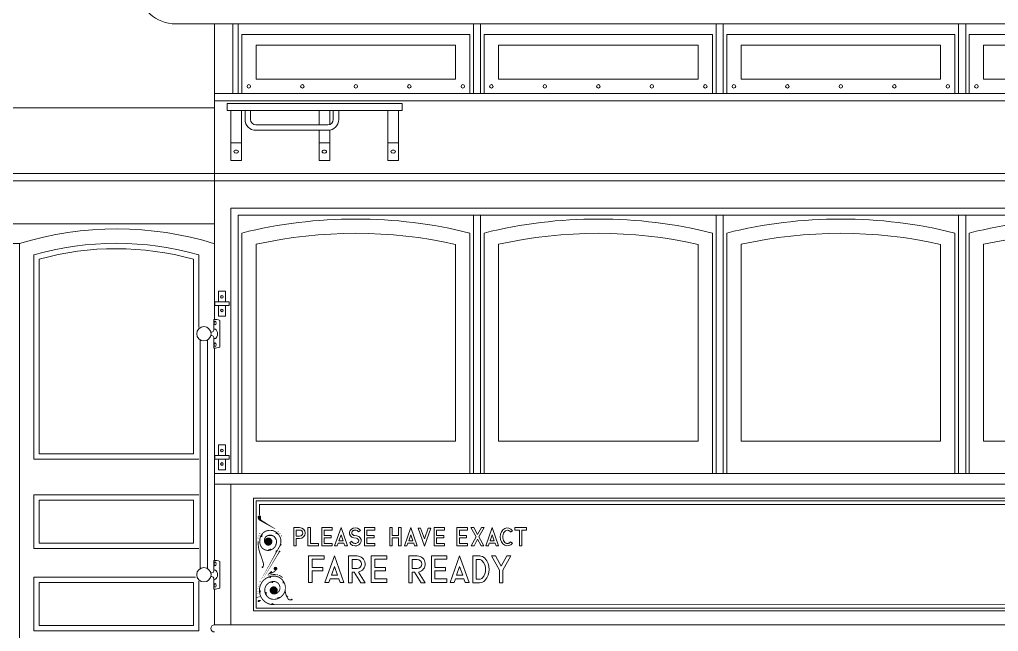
# Model space of a CAD drawing. Header units: inches. Extents: x 0 to 22, y 0 to 17.
# Drawn here: x 6.852 to 9.696, y 5.202 to 6.979 of the extents above; entities that cross this region are included whole.
import ezdxf

# ---------------------------------------------------------------- set-up
doc = ezdxf.new("R2010")
doc.units = ezdxf.units.IN
doc.header["$LTSCALE"] = 100
doc.header["$MEASUREMENT"] = 0
for name, color, linetype, lineweight in [('CARSIDE', 7, 'Continuous', 0), ('CLERESTORY', 7, 'Continuous', 0), ('HANDRAIL', 7, 'Continuous', 0), ('LETTERING', 7, 'Continuous', 0), ('MAINROOF', 7, 'Continuous', 0), ('REARDOOR', 7, 'Continuous', 0), ('ROOFSTEP', 7, 'Continuous', 0), ('SCROLL', 7, 'Continuous', 0), ('STEPBRACKET', 7, 'Continuous', 0), ('STRIPING', 7, 'Continuous', 0), ('VESTIBULEFACIA', 7, 'Continuous', 0), ('VESTIBULEROOF', 7, 'Continuous', 0)]:
    doc.layers.add(name, color=color, linetype=linetype, lineweight=lineweight)

msp = doc.modelspace()

# ---------------------------------------------------------------- linework, layer by layer
at = {"layer": 'CARSIDE'}
for p, q in [((7.4191, 6.5111), (14.5809, 6.5111)), ((7.4191, 6.5111), (14.5809, 6.5111)), ((7.4666, 6.43155), (14.5334, 6.43155)), ((7.4874, 6.41075), (14.5126, 6.41075)), ((8.1191, 5.75435), (7.5395, 5.75435)), ((8.8237, 5.75435), (8.2441, 5.75435)), ((9.5283, 5.75435), (8.9487, 5.75435)), ((10.2329, 5.75435), (9.6533, 5.75435)), ((7.4191, 5.66075), (14.5814, 5.66075)), ((7.4191, 5.62955), (14.5814, 5.62955)), ((7.4186, 5.22065), (14.5913, 5.22065))]:
    msp.add_line(p, q, dxfattribs=at)
at = {"layer": 'CARSIDE', "color": 7, "linetype": 'Continuous'}
for p, q in [((7.4191, 6.10791), (7.4191, 6.5111)), ((7.4666, 5.66075), (7.4666, 6.43155)), ((7.4874, 5.66075), (7.4874, 6.41075)), ((8.1712, 5.66075), (8.1712, 6.41075)), ((8.192, 5.66075), (8.192, 6.41075)), ((8.8758, 5.66075), (8.8758, 6.41075)), ((8.8966, 5.66075), (8.8966, 6.41075)), ((9.5804, 5.66075), (9.5804, 6.41075)), ((9.6012, 5.66075), (9.6012, 6.41075)), ((7.4978, 5.66075), (7.4978, 6.35915)), ((7.4978, 5.66075), (7.4978, 6.35915)), ((8.1608, 5.66075), (8.1608, 6.35896)), ((8.2024, 5.66075), (8.2024, 6.35915)), ((8.8654, 5.66075), (8.8654, 6.35896)), ((8.907, 5.66075), (8.907, 6.35915)), ((9.57, 5.66075), (9.57, 6.35896)), ((9.6116, 5.66075), (9.6116, 6.35915)), ((7.5395, 5.75435), (7.5395, 6.32627)), ((8.1191, 5.75435), (8.1191, 6.3261)), ((8.2441, 5.75435), (8.2441, 6.32627)), ((8.8237, 5.75435), (8.8237, 6.3261)), ((8.9487, 5.75435), (8.9487, 6.32627)), ((9.5283, 5.75435), (9.5283, 6.3261)), ((9.6533, 5.75435), (9.6533, 6.32627)), ((7.4191, 5.40786), (7.4191, 6.02454)), ((7.4666, 5.22065), (7.4666, 5.62955)), ((7.4191, 5.22065), (7.4191, 5.32449))]:
    msp.add_line(p, q, dxfattribs=at)
at = {"layer": 'CARSIDE', "linetype": 'Continuous'}
for centre, radius, start, end in [((7.82893, 5.03167), 1.36815, 75.9617, 104.00609), ((8.53353, 5.03167), 1.36815, 75.9617, 104.00609), ((9.23813, 5.03167), 1.36815, 75.9617, 104.00609), ((9.94273, 5.03167), 1.36815, 75.9617, 104.00609), ((7.82893, 5.03167), 1.32655, 77.36481, 102.60215), ((8.53353, 5.03167), 1.32655, 77.36481, 102.60215), ((9.23813, 5.03167), 1.32655, 77.36481, 102.60215), ((9.94273, 5.03167), 1.32655, 77.36481, 102.60215)]:
    msp.add_arc(centre, radius, start, end, dxfattribs=at)
at = {"layer": 'CARSIDE'}
msp.add_arc((7.4186, 5.21025), 0.0104, 90, 270, dxfattribs=at)
at = {"layer": 'CLERESTORY'}
for p, q in [((7.31741, 6.9673), (14.70425, 6.9673)), ((7.4978, 6.9361), (8.1608, 6.9361)), ((8.2024, 6.9361), (8.8654, 6.9361)), ((8.907, 6.9361), (9.57, 6.9361)), ((9.6116, 6.9361), (10.2746, 6.9361)), ((7.5395, 6.9049), (8.1191, 6.9049)), ((8.2441, 6.9049), (8.8237, 6.9049)), ((8.9487, 6.9049), (9.5283, 6.9049)), ((9.6533, 6.9049), (10.2329, 6.9049)), ((7.5395, 6.806), (8.1191, 6.806)), ((8.2441, 6.806), (8.8237, 6.806)), ((8.9487, 6.806), (9.5283, 6.806)), ((9.6533, 6.806), (10.2329, 6.806)), ((7.4191, 6.7644), (10.3579, 6.7644)), ((7.4191, 6.7436), (10.34778, 6.7436))]:
    msp.add_line(p, q, dxfattribs=at)
at = {"layer": 'CLERESTORY', "color": 7, "linetype": 'Continuous'}
for p, q in [((7.4191, 6.7436), (7.4191, 6.9673)), ((7.4717, 6.7644), (7.4717, 6.9673)), ((7.4874, 6.7644), (7.4874, 6.9673)), ((8.1712, 6.7644), (8.1712, 6.9673)), ((8.192, 6.7644), (8.192, 6.9673)), ((8.8758, 6.7644), (8.8758, 6.9673)), ((8.8966, 6.7644), (8.8966, 6.9673)), ((9.5804, 6.7644), (9.5804, 6.9673)), ((9.6012, 6.7644), (9.6012, 6.9673)), ((7.4978, 6.7644), (7.4978, 6.9361)), ((8.1608, 6.7644), (8.1608, 6.9361)), ((8.2024, 6.7644), (8.2024, 6.9361)), ((8.8654, 6.7644), (8.8654, 6.9361)), ((8.907, 6.7644), (8.907, 6.9361)), ((9.57, 6.7644), (9.57, 6.9361)), ((9.6116, 6.7644), (9.6116, 6.9361)), ((7.5395, 6.806), (7.5395, 6.9049)), ((8.1191, 6.806), (8.1191, 6.9049)), ((8.2441, 6.806), (8.2441, 6.9049)), ((8.8237, 6.806), (8.8237, 6.9049)), ((8.9487, 6.806), (8.9487, 6.9049)), ((9.5283, 6.806), (9.5283, 6.9049)), ((9.6533, 6.806), (9.6533, 6.9049))]:
    msp.add_line(p, q, dxfattribs=at)
at = {"layer": 'CLERESTORY', "linetype": 'Continuous'}
for centre in [(7.51853, 6.78515), (7.67393, 6.78515), (7.82933, 6.78515), (7.98473, 6.78515), (8.14013, 6.78515), (8.22313, 6.78515), (8.37853, 6.78515), (8.53393, 6.78515), (8.68933, 6.78515), (8.84473, 6.78515), (8.92773, 6.78515), (9.08313, 6.78515), (9.23853, 6.78515), (9.39393, 6.78515), (9.54933, 6.78515), (9.63233, 6.78515)]:
    msp.add_circle(centre, 0.0052, dxfattribs=at)
msp.add_arc((7.30658, 7.07859), 0.11182, -170.16843, -84.4409, dxfattribs=at)
at = {"layer": 'HANDRAIL', "color": 7, "linetype": 'Continuous'}
for p, q in [((7.4165, 6.07662), (7.4165, 6.10782)), ((7.43464, 6.02754), (7.43464, 6.10491)), ((7.3775, 5.38446), (7.3775, 6.04835)), ((7.3983, 5.38418), (7.3983, 6.04823)), ((7.4165, 6.02463), (7.4165, 6.05582)), ((7.4165, 5.40777), (7.4165, 5.37658)), ((7.43464, 5.40486), (7.43464, 5.32749)), ((7.4165, 5.35578), (7.4165, 5.32458))]:
    msp.add_line(p, q, dxfattribs=at)
at = {"layer": 'HANDRAIL', "linetype": 'Continuous'}
for p, q in [((7.40812, 6.06102), (7.4113, 6.06102)), ((7.40816, 6.07142), (7.4113, 6.07142)), ((7.40812, 5.37138), (7.4113, 5.37138)), ((7.40816, 5.36098), (7.4113, 5.36098))]:
    msp.add_line(p, q, dxfattribs=at)
for centre in [(7.388, 6.06631), (7.388, 5.36609)]:
    msp.add_circle(centre, 0.0208, dxfattribs=at)
for centre, radius, start, end in [((7.41915, 6.06631), 0.0416, 68.12854, 93.6494), ((7.4113, 6.07662), 0.0052, -90, 0), ((7.4113, 6.05582), 0.0052, 0, 90), ((7.41915, 6.06614), 0.0416, -93.6494, -68.12854), ((7.41915, 5.36626), 0.0416, 68.12854, 93.6494), ((7.4113, 5.37658), 0.0052, -90, 0), ((7.4113, 5.35578), 0.0052, 0, 90), ((7.41915, 5.36609), 0.0416, -93.6494, -68.12854)]:
    msp.add_arc(centre, radius, start, end, dxfattribs=at)
for centre in [(7.42051, 6.09734), (7.42051, 6.03451), (7.42051, 5.39789), (7.42051, 5.33506)]:
    msp.add_ellipse(centre, major_axis=(0, -0.00534), ratio=0.4819255, dxfattribs=at)
for centre in [(7.41915, 6.06614), (7.41915, 5.36626)]:
    msp.add_ellipse(centre, major_axis=(0, -0.01391), ratio=0.5893481, start_param=5.9543049, end_param=9.7536584, dxfattribs=at)
at = {"layer": 'LETTERING', "linetype": 'Continuous'}
for p, q in [((7.64942, 5.50308), (7.64942, 5.45043)), ((7.65644, 5.49606), (7.65644, 5.47839)), ((7.69035, 5.50306), (7.69035, 5.45041)), ((7.69737, 5.50306), (7.69737, 5.45743)), ((7.73015, 5.50306), (7.73015, 5.45041)), ((7.73717, 5.49604), (7.73717, 5.48021)), ((7.78625, 5.50308), (7.76778, 5.45041)), ((7.78625, 5.50308), (7.80474, 5.45041)), ((7.85462, 5.50306), (7.85462, 5.45041)), ((7.86164, 5.49604), (7.86164, 5.48021)), ((7.92819, 5.50306), (7.92819, 5.45041)), ((7.93521, 5.50306), (7.93521, 5.48021)), ((7.98899, 5.50308), (7.97052, 5.45041)), ((7.98899, 5.50308), (8.00747, 5.45041)), ((8.0286, 5.44915), (8.01013, 5.50182)), ((8.0286, 5.47036), (8.01757, 5.50182)), ((8.0286, 5.47036), (8.03964, 5.50182)), ((8.0286, 5.44915), (8.04708, 5.50182)), ((8.05706, 5.50306), (8.05706, 5.45041)), ((8.06408, 5.49604), (8.06408, 5.48021)), ((8.12307, 5.50306), (8.12307, 5.45041)), ((8.13009, 5.49604), (8.13009, 5.48021)), ((8.22558, 5.50308), (8.20711, 5.45041)), ((8.22558, 5.50308), (8.24406, 5.45041)), ((8.29104, 5.50306), (8.29104, 5.49604)), ((8.30455, 5.49604), (8.30455, 5.45041)), ((8.31157, 5.49604), (8.31157, 5.45041)), ((7.65644, 5.47137), (7.65644, 5.45043)), ((7.73717, 5.47319), (7.73717, 5.45743)), ((7.78625, 5.48187), (7.78029, 5.46487)), ((7.78625, 5.48187), (7.79222, 5.46487)), ((7.86164, 5.47319), (7.86164, 5.45743)), ((7.93521, 5.47319), (7.93521, 5.45041)), ((7.98899, 5.48187), (7.98303, 5.46487)), ((7.98899, 5.48187), (7.99496, 5.46487)), ((8.06408, 5.47319), (8.06408, 5.45743)), ((8.13009, 5.47319), (8.13009, 5.45743)), ((8.22558, 5.48187), (8.21962, 5.46487)), ((8.22558, 5.48187), (8.23155, 5.46487)), ((7.77783, 5.45785), (7.77522, 5.45041)), ((7.79469, 5.45785), (7.7973, 5.45041)), ((7.98056, 5.45785), (7.97796, 5.45041)), ((7.99742, 5.45785), (8.00003, 5.45041)), ((8.21716, 5.45785), (8.21455, 5.45041)), ((8.23401, 5.45785), (8.23662, 5.45041)), ((7.69192, 5.4215), (7.69192, 5.3435)), ((7.70232, 5.4111), (7.70232, 5.38766)), ((7.7671, 5.42153), (7.73974, 5.34351)), ((7.7671, 5.42153), (7.79449, 5.34351)), ((7.80797, 5.42076), (7.80797, 5.34276)), ((7.81837, 5.41036), (7.81837, 5.38418)), ((7.87394, 5.42145), (7.87394, 5.34345)), ((7.88434, 5.41105), (7.88434, 5.38761)), ((7.98288, 5.42076), (7.98288, 5.34276)), ((7.99328, 5.41036), (7.99328, 5.38418)), ((8.04885, 5.42145), (8.04885, 5.34345)), ((8.05925, 5.41105), (8.05925, 5.38761)), ((8.1309, 5.42153), (8.10354, 5.34351)), ((8.1309, 5.42153), (8.15828, 5.34351)), ((8.16888, 5.42076), (8.16888, 5.34276)), ((8.17928, 5.41036), (8.17928, 5.35316)), ((7.70232, 5.37726), (7.70232, 5.3435)), ((7.76711, 5.39012), (7.75827, 5.36493)), ((7.76711, 5.39012), (7.77595, 5.36493)), ((7.88434, 5.37721), (7.88434, 5.35385)), ((8.05925, 5.37721), (8.05925, 5.35385)), ((8.1309, 5.39012), (8.12207, 5.36493)), ((8.1309, 5.39012), (8.13974, 5.36493)), ((7.75462, 5.35453), (7.75076, 5.34351)), ((7.7796, 5.35453), (7.78346, 5.34351)), ((7.81837, 5.37378), (7.81837, 5.34276)), ((7.99328, 5.37378), (7.99328, 5.34276)), ((8.11842, 5.35453), (8.11456, 5.34351)), ((8.14339, 5.35453), (8.14726, 5.34351))]:
    msp.add_line(p, q, dxfattribs=at)
at = {"layer": 'LETTERING'}
for p, q in [((7.64942, 5.50308), (7.66615, 5.50308)), ((7.65644, 5.49606), (7.66615, 5.49606)), ((7.66338, 5.50308), (7.65705, 5.50308)), ((7.69035, 5.50306), (7.69737, 5.50306)), ((7.73015, 5.50306), (7.76051, 5.50306)), ((7.73717, 5.49604), (7.76051, 5.49604)), ((7.85462, 5.50306), (7.88498, 5.50306)), ((7.86164, 5.49604), (7.88498, 5.49604)), ((7.92819, 5.50306), (7.93521, 5.50306)), ((7.95361, 5.50306), (7.96063, 5.50306)), ((8.01013, 5.50182), (8.01757, 5.50182)), ((8.03964, 5.50182), (8.04708, 5.50182)), ((8.05706, 5.50306), (8.08742, 5.50306)), ((8.06408, 5.49604), (8.08742, 5.49604)), ((8.12307, 5.50306), (8.15343, 5.50306)), ((8.13009, 5.49604), (8.15343, 5.49604)), ((8.16374, 5.50303), (8.17186, 5.50303)), ((8.19406, 5.50303), (8.20218, 5.50303)), ((8.29104, 5.50306), (8.32505, 5.50306)), ((8.29104, 5.49604), (8.30455, 5.49604)), ((8.31157, 5.49604), (8.32505, 5.49604)), ((7.65644, 5.47839), (7.66615, 5.47839)), ((7.65644, 5.47137), (7.66615, 5.47137)), ((7.73717, 5.48021), (7.7581, 5.48021)), ((7.73717, 5.47319), (7.7581, 5.47319)), ((7.78029, 5.46487), (7.79222, 5.46487)), ((7.86164, 5.48021), (7.88258, 5.48021)), ((7.86164, 5.47319), (7.88258, 5.47319)), ((7.93521, 5.48021), (7.95361, 5.48021)), ((7.93521, 5.47319), (7.95361, 5.47319)), ((7.98303, 5.46487), (7.99496, 5.46487)), ((8.06408, 5.48021), (8.08501, 5.48021)), ((8.06408, 5.47319), (8.08501, 5.47319)), ((8.13009, 5.48021), (8.15103, 5.48021)), ((8.13009, 5.47319), (8.15103, 5.47319)), ((8.21962, 5.46487), (8.23155, 5.46487)), ((7.64942, 5.45043), (7.65644, 5.45043)), ((7.69035, 5.45041), (7.72071, 5.45041)), ((7.69737, 5.45743), (7.72071, 5.45743)), ((7.73015, 5.45041), (7.76051, 5.45041)), ((7.73717, 5.45743), (7.76051, 5.45743)), ((7.76778, 5.45041), (7.77522, 5.45041)), ((7.77783, 5.45785), (7.79469, 5.45785)), ((7.7973, 5.45041), (7.80474, 5.45041)), ((7.85462, 5.45041), (7.88498, 5.45041)), ((7.86164, 5.45743), (7.88498, 5.45743)), ((7.92819, 5.45041), (7.93521, 5.45041)), ((7.95361, 5.45041), (7.96063, 5.45041)), ((7.97052, 5.45041), (7.97796, 5.45041)), ((7.98056, 5.45785), (7.99742, 5.45785)), ((8.00003, 5.45041), (8.00747, 5.45041)), ((8.05706, 5.45041), (8.08742, 5.45041)), ((8.06408, 5.45743), (8.08742, 5.45743)), ((8.12307, 5.45041), (8.15343, 5.45041)), ((8.13009, 5.45743), (8.15343, 5.45743)), ((8.16454, 5.45037), (8.17266, 5.45037)), ((8.19326, 5.45037), (8.20138, 5.45037)), ((8.20711, 5.45041), (8.21455, 5.45041)), ((8.21716, 5.45785), (8.23401, 5.45785)), ((8.23662, 5.45041), (8.24406, 5.45041)), ((8.30455, 5.45041), (8.31157, 5.45041)), ((7.69192, 5.4215), (7.7369, 5.4215)), ((7.70232, 5.4111), (7.7369, 5.4111)), ((7.80797, 5.42076), (7.83275, 5.42076)), ((7.81837, 5.41036), (7.83275, 5.41036)), ((7.82866, 5.42076), (7.81927, 5.42076)), ((7.87394, 5.42145), (7.91892, 5.42145)), ((7.88434, 5.41105), (7.91892, 5.41105)), ((7.98288, 5.42076), (8.00766, 5.42076)), ((7.99328, 5.41036), (8.00766, 5.41036)), ((8.00357, 5.42076), (7.99418, 5.42076)), ((8.04885, 5.42145), (8.09383, 5.42145)), ((8.05925, 5.41105), (8.09383, 5.41105)), ((8.16888, 5.42076), (8.18871, 5.42076)), ((8.17928, 5.41036), (8.18871, 5.41036)), ((8.18957, 5.42076), (8.18018, 5.42076)), ((8.22308, 5.42076), (8.23511, 5.42076)), ((8.268, 5.42076), (8.28003, 5.42076)), ((7.70232, 5.38766), (7.73333, 5.38766)), ((7.70232, 5.37726), (7.73333, 5.37726)), ((7.81837, 5.38418), (7.83275, 5.38418)), ((7.88434, 5.38761), (7.91535, 5.38761)), ((7.88434, 5.37721), (7.91535, 5.37721)), ((7.99328, 5.38418), (8.00766, 5.38418)), ((8.05925, 5.38761), (8.09027, 5.38761)), ((8.05925, 5.37721), (8.09027, 5.37721)), ((7.75462, 5.35453), (7.7796, 5.35453)), ((7.75827, 5.36493), (7.77595, 5.36493)), ((7.81837, 5.37378), (7.82474, 5.37378)), ((7.88434, 5.35385), (7.91892, 5.35385)), ((7.99328, 5.37378), (7.99965, 5.37378)), ((8.05925, 5.35385), (8.09383, 5.35385)), ((8.11842, 5.35453), (8.14339, 5.35453)), ((8.12207, 5.36493), (8.13974, 5.36493)), ((8.17928, 5.35316), (8.1889, 5.35316)), ((7.69192, 5.3435), (7.70232, 5.3435)), ((7.73974, 5.34351), (7.75076, 5.34351)), ((7.78346, 5.34351), (7.79449, 5.34351)), ((7.80797, 5.34276), (7.81837, 5.34276)), ((7.84399, 5.34279), (7.85623, 5.34279)), ((7.87394, 5.34345), (7.91892, 5.34345)), ((7.98288, 5.34276), (7.99328, 5.34276)), ((8.0189, 5.34279), (8.03114, 5.34279)), ((8.04885, 5.34345), (8.09383, 5.34345)), ((8.10354, 5.34351), (8.11456, 5.34351)), ((8.14726, 5.34351), (8.15828, 5.34351)), ((8.16888, 5.34276), (8.1889, 5.34276)), ((8.24636, 5.34275), (8.25676, 5.34275))]:
    msp.add_line(p, q, dxfattribs=at)
at = {"layer": 'LETTERING', "color": 7, "linetype": 'Continuous'}
for p, q in [((7.76051, 5.50306), (7.76051, 5.49604)), ((7.83703, 5.49079), (7.84295, 5.49461)), ((7.88498, 5.50306), (7.88498, 5.49604)), ((7.95361, 5.50306), (7.95361, 5.48021)), ((7.96063, 5.50306), (7.96063, 5.45041)), ((8.08742, 5.50306), (8.08742, 5.49604)), ((8.15343, 5.50306), (8.15343, 5.49604)), ((8.16374, 5.50303), (8.1789, 5.47615)), ((8.17186, 5.50303), (8.18296, 5.48313)), ((8.19406, 5.50303), (8.18296, 5.48313)), ((8.20218, 5.50303), (8.18702, 5.47615)), ((8.27887, 5.49039), (8.28479, 5.49421)), ((8.32505, 5.50306), (8.32505, 5.49604)), ((7.7581, 5.48021), (7.7581, 5.47319)), ((7.81164, 5.45977), (7.81771, 5.46369)), ((7.88258, 5.48021), (7.88258, 5.47319)), ((7.95361, 5.47319), (7.95361, 5.45041)), ((8.08501, 5.48021), (8.08501, 5.47319)), ((8.15103, 5.48021), (8.15103, 5.47319)), ((8.1789, 5.47615), (8.16454, 5.45037)), ((8.18296, 5.46916), (8.17266, 5.45037)), ((8.18296, 5.46916), (8.19326, 5.45037)), ((8.18702, 5.47615), (8.20138, 5.45037)), ((8.27889, 5.46219), (8.2848, 5.45837)), ((7.72071, 5.45743), (7.72071, 5.45041)), ((7.76051, 5.45743), (7.76051, 5.45041)), ((7.88498, 5.45743), (7.88498, 5.45041)), ((8.08742, 5.45743), (8.08742, 5.45041)), ((8.15343, 5.45743), (8.15343, 5.45041)), ((7.7369, 5.4215), (7.7369, 5.4111)), ((7.91892, 5.42145), (7.91892, 5.41105)), ((8.09383, 5.42145), (8.09383, 5.41105)), ((8.22308, 5.42076), (8.24636, 5.37949)), ((8.23511, 5.42076), (8.25155, 5.39128)), ((8.268, 5.42076), (8.25155, 5.39128)), ((8.28003, 5.42076), (8.25676, 5.3795)), ((7.73333, 5.38766), (7.73333, 5.37726)), ((7.91535, 5.38761), (7.91535, 5.37721)), ((8.09027, 5.38761), (8.09027, 5.37721)), ((8.24636, 5.37949), (8.24636, 5.34275)), ((8.25676, 5.3795), (8.25676, 5.34275)), ((7.82474, 5.37378), (7.84399, 5.34279)), ((7.83677, 5.37413), (7.85623, 5.34279)), ((7.91892, 5.35385), (7.91892, 5.34345)), ((7.99965, 5.37378), (8.0189, 5.34279)), ((8.01168, 5.37413), (8.03114, 5.34279)), ((8.09383, 5.35385), (8.09383, 5.34345))]:
    msp.add_line(p, q, dxfattribs=at)
at = {"layer": 'LETTERING', "color": 7, "linetype": 'Continuous', "flags": 128}
for points in [[(7.83703, 5.49079), (7.83637, 5.49185), (7.8355, 5.49284), (7.83443, 5.49374), (7.8332, 5.4945), (7.83185, 5.49509), (7.83045, 5.49551), (7.82904, 5.49576), (7.82766, 5.49583), (7.82732, 5.49583), (7.82698, 5.49581), (7.82663, 5.49579), (7.82627, 5.49575), (7.82591, 5.49571), (7.82555, 5.49565), (7.82519, 5.49558), (7.82482, 5.4955), (7.82335, 5.49505), (7.82194, 5.4944), (7.82064, 5.49355), (7.81953, 5.49254), (7.81865, 5.49141), (7.81803, 5.49022), (7.81767, 5.489), (7.81755, 5.48782), (7.81756, 5.48747), (7.81759, 5.4871), (7.81765, 5.48674), (7.81772, 5.48637), (7.81782, 5.486), (7.81795, 5.48564), (7.81809, 5.48527), (7.81826, 5.4849), (7.8188, 5.484), (7.81948, 5.48315), (7.82029, 5.48237), (7.82121, 5.48168), (7.82222, 5.48109), (7.82328, 5.48062), (7.82437, 5.48026), (7.82546, 5.48001)], [(8.27887, 5.49039), (8.27842, 5.49095), (8.27795, 5.49148), (8.27746, 5.49198), (8.27696, 5.49245), (8.27645, 5.49288), (8.27593, 5.49329), (8.2754, 5.49365), (8.27487, 5.49399), (8.27421, 5.49435), (8.27356, 5.49465), (8.2729, 5.49491), (8.27225, 5.49511), (8.27159, 5.49527), (8.27095, 5.49538), (8.27031, 5.49544), (8.26969, 5.49546), (8.2672, 5.49513), (8.26463, 5.49406), (8.26216, 5.49222), (8.25997, 5.48967), (8.25819, 5.48656), (8.25694, 5.48314), (8.25622, 5.47964), (8.256, 5.47628), (8.25624, 5.47279), (8.257, 5.46919), (8.25832, 5.46573), (8.26014, 5.46265), (8.26235, 5.46016), (8.26479, 5.4584), (8.26729, 5.4574), (8.26969, 5.45709), (8.27084, 5.45716), (8.27202, 5.45738), (8.27322, 5.45777), (8.27442, 5.45832), (8.2756, 5.45904), (8.27676, 5.45993), (8.27786, 5.46098), (8.27889, 5.46219)], [(7.81771, 5.46369), (7.81817, 5.46237), (7.81895, 5.46108), (7.82002, 5.45989), (7.82135, 5.45887), (7.82287, 5.45807), (7.82448, 5.45751), (7.8261, 5.45719), (7.82766, 5.45709), (7.82951, 5.45723), (7.83141, 5.45767), (7.83324, 5.45844), (7.83486, 5.4595), (7.83616, 5.4608), (7.83708, 5.46223), (7.83761, 5.46369), (7.83777, 5.4651), (7.83765, 5.46634), (7.83725, 5.46761), (7.83656, 5.46887), (7.83558, 5.47004), (7.83436, 5.47107), (7.83295, 5.4719), (7.83142, 5.47252), (7.82986, 5.47291)]]:
    msp.add_lwpolyline(points, dxfattribs=at)
at = {"layer": 'LETTERING'}
for centre, radius, start in [((7.66615, 5.48723), 0.01586, -90), ((7.66615, 5.48723), 0.00884, -90), ((7.83275, 5.39727), 0.02349, -80.16296), ((7.83275, 5.39727), 0.01309, -90), ((8.00766, 5.39727), 0.02349, -80.16296), ((8.00766, 5.39727), 0.01309, -90)]:
    msp.add_arc(centre, radius, start, 90, dxfattribs=at)
at = {"layer": 'LETTERING', "color": 7, "linetype": 'Continuous'}
for centre, radius, start, end in [((8.18871, 5.39996), 0.0208, 43.15146, 90), ((8.18871, 5.39996), 0.0104, 43.15146, 90), ((8.16919, 5.38166), 0.03716, -42.55103, 43.15146), ((8.16919, 5.38166), 0.04756, -42.55103, 43.15146), ((8.1889, 5.36356), 0.0104, -90, -42.55103), ((8.1889, 5.36356), 0.0208, -90, -42.55103)]:
    msp.add_arc(centre, radius, start, end, dxfattribs=at)
for centre, major_axis, ratio, start_param, end_param in [((7.82766, 5.48782), (0.01713, 0), 0.8775577, 0.4684181, 4.8410585), ((8.26969, 5.47628), (0, -0.02621), 0.7901233, 2.3243399, 7.1014117), ((7.82766, 5.4651), (0.01713, 0), 0.8775577, 3.5038281, 7.9826442)]:
    msp.add_ellipse(centre, major_axis=major_axis, ratio=ratio, start_param=start_param, end_param=end_param, dxfattribs=at)
at = {"layer": 'MAINROOF'}
for p, q in [((7.4191, 6.7436), (10.3579, 6.7436)), ((7.4191, 6.5319), (14.5809, 6.5319))]:
    msp.add_line(p, q, dxfattribs=at)
at = {"layer": 'MAINROOF', "color": 7, "linetype": 'Continuous'}
msp.add_line((7.4191, 6.5111), (7.4191, 6.7436), dxfattribs=at)
at = {"layer": 'REARDOOR', "color": 7, "linetype": 'Continuous'}
for p, q in [((6.7643, 6.32852), (6.8524, 6.32852)), ((6.8524, 4.68236), (6.8524, 6.32852)), ((7.4191, 6.10791), (7.4191, 6.32812)), ((6.894, 5.70235), (6.894, 6.29548)), ((7.3729, 6.08454), (7.3729, 6.29528)), ((6.9096, 5.71795), (6.9096, 6.283)), ((7.3573, 5.71795), (7.3573, 6.28281)), ((7.4191, 5.40786), (7.4191, 6.02454)), ((6.894, 5.44235), (6.894, 5.59835)), ((6.9096, 5.45795), (6.9096, 5.58275)), ((7.3573, 5.45795), (7.3573, 5.58275)), ((6.894, 5.20315), (6.894, 5.35915)), ((7.3729, 5.20315), (7.3729, 5.34786)), ((6.9096, 5.21875), (6.9096, 5.34355)), ((7.3573, 5.21875), (7.3573, 5.34355)), ((7.4191, 5.22065), (7.4191, 5.32449))]:
    msp.add_line(p, q, dxfattribs=at)
at = {"layer": 'REARDOOR'}
for p, q in [((7.3573, 5.71795), (6.9096, 5.71795)), ((7.3729, 5.70235), (6.894, 5.70235)), ((7.3729, 5.59835), (6.894, 5.59835)), ((7.3573, 5.58275), (6.9096, 5.58275)), ((7.3729, 5.44235), (6.894, 5.44235)), ((7.3573, 5.45795), (6.9096, 5.45795)), ((7.3633, 5.35915), (6.894, 5.35915)), ((7.3573, 5.34355), (6.9096, 5.34355)), ((7.3573, 5.21875), (6.9096, 5.21875)), ((7.3729, 5.20315), (6.894, 5.20315))]:
    msp.add_line(p, q, dxfattribs=at)
at = {"layer": 'REARDOOR', "linetype": 'Continuous'}
for centre, radius, start, end in [((7.13508, 5.40899), 0.96201, 72.82838, 107.08834), ((7.13311, 5.46532), 0.86391, 73.88521, 106.06815), ((7.13312, 5.48277), 0.83086, 74.34634, 105.60592)]:
    msp.add_arc(centre, radius, start, end, dxfattribs=at)
at = {"layer": 'ROOFSTEP'}
for p, q in [((7.4556, 6.7358), (7.9639, 6.7358)), ((7.4556, 6.715), (7.9639, 6.715)), ((7.5388, 6.6734), (7.74833, 6.6734)), ((7.5388, 6.6578), (7.74833, 6.6578)), ((7.466, 6.6216), (7.4972, 6.6216)), ((7.72233, 6.6216), (7.75353, 6.6216)), ((7.9223, 6.6216), (7.9535, 6.6216)), ((7.466, 6.5696), (7.4972, 6.5696)), ((7.72233, 6.5696), (7.75353, 6.5696)), ((7.9223, 6.5696), (7.9535, 6.5696))]:
    msp.add_line(p, q, dxfattribs=at)
at = {"layer": 'ROOFSTEP', "color": 7, "linetype": 'Continuous'}
for p, q in [((7.4556, 6.715), (7.4556, 6.7358)), ((7.466, 6.5696), (7.466, 6.715)), ((7.4972, 6.5696), (7.4972, 6.715)), ((7.5076, 6.689), (7.5076, 6.715)), ((7.5232, 6.689), (7.5232, 6.715)), ((7.72233, 6.6734), (7.72233, 6.715)), ((7.75353, 6.67429), (7.75353, 6.715)), ((7.76393, 6.689), (7.76393, 6.715)), ((7.77953, 6.689), (7.77953, 6.715)), ((7.9223, 6.5696), (7.9223, 6.715)), ((7.9535, 6.5696), (7.9535, 6.715)), ((7.9639, 6.715), (7.9639, 6.7358)), ((7.72233, 6.5696), (7.72233, 6.6578)), ((7.75353, 6.5696), (7.75353, 6.65824))]:
    msp.add_line(p, q, dxfattribs=at)
for centre, radius, start, end in [((7.5388, 6.689), 0.0312, 180, 270), ((7.5388, 6.689), 0.0156, 180, 270), ((7.74833, 6.689), 0.0156, -90, 0), ((7.74833, 6.689), 0.0312, -90, 0)]:
    msp.add_arc(centre, radius, start, end, dxfattribs=at)
at = {"layer": 'ROOFSTEP', "linetype": 'Continuous'}
for centre in [(7.4815, 6.59555), (7.7378, 6.59555), (7.9378, 6.59555)]:
    msp.add_ellipse(centre, major_axis=(0.00658, 0), ratio=0.64516, dxfattribs=at)
at = {"layer": 'SCROLL', "color": 7, "linetype": 'Continuous'}
msp.add_line((7.5843, 5.3736), (7.5843, 5.3736), dxfattribs=at)
at = {"layer": 'SCROLL', "color": 7, "linetype": 'Continuous', "lineweight": 5}
for points, const_width in [([(10.36368, 5.5703), (7.5492, 5.5703), (7.5492, 5.53968)], 0.0026), ([(7.59697, 5.48563), (7.59837, 5.4902)], 0.0026), ([(7.55764, 5.47758), (7.55287, 5.47757)], 0.0026), ([(7.57997, 5.44159), (7.58285, 5.43779)], 0.0026), ([(7.59694, 5.43546), (7.60093, 5.43547)], 0.0026), ([(7.61305, 5.45212), (7.6105, 5.45575)], 0.0026), ([(7.55229, 5.34859), (7.55017, 5.345)], 0.0013), ([(7.58145, 5.35718), (7.58252, 5.36183)], 0.0026), ([(7.58734, 5.3424), (7.58848, 5.34704)], 0.0026), ([(7.54452, 5.31902), (7.54447, 5.31773)], 0.00134), ([(7.54476, 5.3259), (7.54459, 5.32477)], 0.0013), ([(7.54589, 5.33209), (7.54558, 5.33099)], 0.0013), ([(7.54796, 5.33935), (7.54756, 5.33827)], 0.0013), ([(7.55341, 5.31813), (7.54905, 5.32007)], 0.0026), ([(7.61721, 5.34222), (7.62198, 5.34222)], 0.0026), ([(7.54479, 5.30061), (7.54457, 5.30061), (7.54873, 5.30195)], 0.0026), ([(7.54363, 5.31051), (7.54642, 5.31074)], 0.00134), ([(7.56994, 5.3146), (7.56519, 5.315)], 0.0026), ([(7.60237, 5.30085), (7.60217, 5.29608)], 0.0026), ([(7.63204, 5.30374), (7.62918, 5.29992)], 0.0026), ([(7.58688, 5.28354), (7.58405, 5.27969)], 0.0026), ([(7.5908, 5.2791), (10.36417, 5.2791)], 0.0026)]:
    msp.add_lwpolyline(points, dxfattribs=dict(at, const_width=const_width))
at = {"layer": 'SCROLL', "color": 7, "linetype": 'Continuous', "lineweight": 13}
for points, const_width in [([(7.55174, 5.53358, -1), (7.54674, 5.53358, -1)], 0.005), ([(7.5986, 5.384, -1), (7.5934, 5.384, -1)], 0.0052)]:
    msp.add_lwpolyline(points, format="xyb", close=True, dxfattribs=dict(at, const_width=const_width))
at = {"layer": 'SCROLL', "color": 7, "linetype": 'Continuous', "lineweight": 5}
for points, const_width in [([(7.54564, 5.53264, 0.3051314), (7.5514, 5.52408)], 0.0026), ([(7.55293, 5.53276, 0.4258273), (7.55664, 5.52306)], 0.0026), ([(7.56862, 5.4559, -0.2701444), (7.56342, 5.4663, -0.2252229), (7.56992, 5.478, -0.552136), (7.59852, 5.4663, -0.3403071), (7.58422, 5.439, -0.4506342), (7.55172, 5.4533, -0.2050425), (7.55432, 5.4806, -0.1905718), (7.56992, 5.4936, -0.2307907), (7.59852, 5.4897)], 0.0026), ([(7.59842, 5.48977, -0.03329), (7.60199, 5.4862)], 0.0026), ([(7.5453, 5.4624, 0.0553531), (7.5479, 5.439, 0.0460923), (7.5518, 5.426, -0.0309227), (7.5609, 5.3987, -0.2579552), (7.5583, 5.3883)], 0.0026), ([(7.55632, 5.47641, -0.1081942), (7.55808, 5.4857)], 0.0026), ([(7.59624, 5.48724, -0.1081942), (7.6046, 5.48283)], 0.0026), ([(7.6012, 5.4871, -0.0553851), (7.6064, 5.4806, -0.0502603), (7.6103, 5.4728, -0.0830985), (7.6116, 5.4663, -0.0157911), (7.6116, 5.4611, -0.0830985), (7.6103, 5.4546, 0.0207334), (7.609, 5.4507)], 0.0026), ([(7.5817, 5.44124, -0.1081942), (7.57323, 5.43705)], 0.0026), ([(7.59794, 5.43659, -0.0012332), (7.59656, 5.42828)], 0.002), ([(7.6134, 5.45359, 0.0012332), (7.6074, 5.44768)], 0.002), ([(7.5986, 5.3814, -0.1127268), (7.58669, 5.37203)], 0.0026), ([(7.5908, 5.2791, -0.4142136), (7.5492, 5.3207, -0.4142136), (7.5908, 5.3623, -0.4360695), (7.6246, 5.3259, -0.3943986), (7.5908, 5.2947, -0.438837), (7.5648, 5.3233, -0.3928946), (7.5908, 5.3467, -0.40492), (7.609, 5.3285, -0.4235686), (7.5908, 5.3103)], 0.0026), ([(7.58288, 5.3582, 0.1081942), (7.57344, 5.35856)], 0.0026), ([(7.59611, 5.36682, 0.0159295), (7.59341, 5.36706)], 0.0026), ([(7.60244, 5.36569, 0.0309084), (7.59864, 5.36642)], 0.0026), ([(7.61639, 5.3579, 0.0710678), (7.60926, 5.36292, 0.0307127), (7.60496, 5.36479)], 0.0026), ([(7.61853, 5.34105, 0.1081942), (7.61676, 5.35034)], 0.0026), ([(7.55267, 5.31974, 0.1081942), (7.55053, 5.31053)], 0.0026), ([(7.58879, 5.34341, 0.1081942), (7.57935, 5.34389)], 0.0026), ([(7.62424, 5.32281, 0.1724711), (7.63285, 5.29588, 0.3156674), (7.64074, 5.29339)], 0.0026), ([(7.56872, 5.31587, 0.1081942), (7.56971, 5.30647)], 0.0026), ([(7.60115, 5.29958, 0.1081942), (7.6105, 5.30096)], 0.0026), ([(7.63218, 5.30198, -0.1081942), (7.62582, 5.30897)], 0.0026), ([(7.58515, 5.28317, 0.1081942), (7.59369, 5.2791)], 0.0026)]:
    msp.add_lwpolyline(points, format="xyb", dxfattribs=dict(at, const_width=const_width))
at = {"layer": 'SCROLL', "color": 7, "linetype": 'Continuous', "lineweight": 9, "const_width": 0.004}
msp.add_lwpolyline([(7.55191, 5.5251), (7.55184, 5.5251), (7.54852, 5.53085)], dxfattribs=at)
at = {"layer": 'SCROLL', "color": 7, "linetype": 'Continuous'}
for points in [[(7.59461, 5.4995, 0.0013, 0.00472, 0), (7.55136, 5.52526, 0, 0, 0)], [(7.60913, 5.45095, 0.0026, 0.0005, 0), (7.55459, 5.35293, 0, 0, 0)], [(7.60633, 5.4317, 0.00215, 0.0005, 0), (7.56168, 5.35691, 0, 0, 0)], [(7.58578, 5.37441, 0.0078, 0.0005, 0), (7.57289, 5.36622, 0, 0, 0)], [(7.59355, 5.36705, 0.0026, 0.0005, 0.0952746), (7.572, 5.36283, 0, 0, 0)], [(7.54768, 5.28993, 0.0052, 0.0013, 0), (7.55353, 5.29224, 0, 0, 0)]]:
    msp.add_lwpolyline(points, format="xyseb", dxfattribs=at)
at = {"layer": 'SCROLL', "color": 7, "linetype": 'Continuous', "lineweight": 0}
for points, const_width in [([(7.59492, 5.49951, -1), (7.59427, 5.49951, -1)], 0.00065), ([(7.55267, 5.3487, -1), (7.55202, 5.3487, -1)], 0.00065), ([(7.55473, 5.35295, -1), (7.55448, 5.35295, -1)], 0.00025), ([(7.56184, 5.35694, -1), (7.56159, 5.35694, -1)], 0.00025), ([(7.57212, 5.36283, -1), (7.57187, 5.36283, -1)], 0.00025), ([(7.57301, 5.36622, -1), (7.57276, 5.36622, -1)], 0.00025), ([(7.54408, 5.31853, -1), (7.54349, 5.31826, -1)], 0.00065), ([(7.54437, 5.32551, -1), (7.54382, 5.32532, -1)], 0.000575), ([(7.54545, 5.31849, -1), (7.54486, 5.31822, -1)], 0.00065), ([(7.54545, 5.33176, -1), (7.54489, 5.33163, -1)], 0.000575), ([(7.54559, 5.32534, -1), (7.54505, 5.32515, -1)], 0.000575), ([(7.54664, 5.33143, -1), (7.54608, 5.3313, -1)], 0.000575), ([(7.54749, 5.33905, -1), (7.54692, 5.33898, -1)], 0.000575), ([(7.54866, 5.33863, -1), (7.54809, 5.33855, -1)], 0.000575), ([(7.5505, 5.34503, -1), (7.54985, 5.34503, -1)], 0.00065), ([(7.54402, 5.31065, -1), (7.5434, 5.31038, -1)], 0.000675), ([(7.54675, 5.31087, -1), (7.54613, 5.3106, -1)], 0.000675), ([(7.55378, 5.2922, -1), (7.55313, 5.2922, -1)], 0.00065)]:
    msp.add_lwpolyline(points, format="xyb", close=True, dxfattribs=dict(at, const_width=const_width))
at = {"layer": 'SCROLL', "color": 7, "linetype": 'Continuous', "lineweight": 5}
for points, const_width in [([(7.60445, 5.491, -1), (7.60315, 5.491, -1)], 0.0013), ([(7.54595, 5.4728, -1), (7.54465, 5.4728, -1)], 0.0013), ([(7.54595, 5.46245, -1), (7.54465, 5.46245, -1)], 0.0013), ([(7.54855, 5.4793, -1), (7.54725, 5.4793, -1)], 0.0013), ([(7.55115, 5.4858, -1), (7.54985, 5.4858, -1)], 0.0013), ([(7.60965, 5.4858, -1), (7.60835, 5.4858, -1)], 0.0013), ([(7.61355, 5.4793, -1), (7.61225, 5.4793, -1)], 0.0013), ([(7.60883, 5.43371, -1), (7.60623, 5.43371, -1)], 0.0026), ([(7.5596, 5.3883, -1), (7.557, 5.3883, -1)], 0.0026), ([(7.54525, 5.30061, -1), (7.54395, 5.30061, -1)], 0.0013), ([(7.54818, 5.28961, -1), (7.54543, 5.28961, -1)], 0.00275), ([(7.54942, 5.30193, -1), (7.54812, 5.30193, -1)], 0.0013), ([(7.64422, 5.29402, -1), (7.64162, 5.29402, -1)], 0.0026)]:
    msp.add_lwpolyline(points, format="xyb", close=True, dxfattribs=dict(at, const_width=const_width))
at = {"layer": 'SCROLL', "color": 7, "linetype": 'Continuous', "lineweight": 30, "const_width": 0.01165}
for points in [[(7.58096, 5.4624, -1), (7.56931, 5.4624, -1)], [(7.59663, 5.3207, -1), (7.58498, 5.3207, -1)]]:
    msp.add_lwpolyline(points, format="xyb", close=True, dxfattribs=at)
at = {"layer": 'SCROLL', "color": 7, "linetype": 'Continuous'}
for centre, radius, start, end in [((7.57813, 5.46645), 0.01415, 91.34151, 228.20877), ((7.58055, 5.46235), 0.01846, -24.82935, 98.56914)]:
    msp.add_arc(centre, radius, start, end, dxfattribs=at)
at = {"layer": 'STEPBRACKET'}
for p, q in [((7.4507, 6.19035), (7.4299, 6.19035)), ((7.4611, 6.15915), (7.4195, 6.15915)), ((7.4611, 6.14875), (7.4195, 6.14875)), ((7.4507, 6.11755), (7.4299, 6.11755)), ((7.4507, 5.74395), (7.4299, 5.74395)), ((7.4611, 5.71275), (7.4195, 5.71275)), ((7.4611, 5.70235), (7.4195, 5.70235)), ((7.4507, 5.67115), (7.4299, 5.67115))]:
    msp.add_line(p, q, dxfattribs=at)
at = {"layer": 'STEPBRACKET', "color": 7, "linetype": 'Continuous'}
for p, q in [((7.4299, 6.15915), (7.4299, 6.19035)), ((7.4507, 6.15915), (7.4507, 6.19035)), ((7.4195, 6.14875), (7.4195, 6.15915)), ((7.4299, 6.11755), (7.4299, 6.14875)), ((7.4507, 6.11755), (7.4507, 6.14875)), ((7.4611, 6.14875), (7.4611, 6.15915)), ((7.4299, 5.71275), (7.4299, 5.74395)), ((7.4507, 5.71275), (7.4507, 5.74395)), ((7.4195, 5.70235), (7.4195, 5.71275)), ((7.4299, 5.67115), (7.4299, 5.70235)), ((7.4507, 5.67115), (7.4507, 5.70235)), ((7.4611, 5.70235), (7.4611, 5.71275))]:
    msp.add_line(p, q, dxfattribs=at)
at = {"layer": 'STEPBRACKET', "linetype": 'Continuous'}
for centre in [(7.44041, 6.17361), (7.44041, 6.1344), (7.44041, 5.72721), (7.44041, 5.688)]:
    msp.add_circle(centre, 0.0039, dxfattribs=at)
at = {"layer": 'STRIPING', "linetype": 'Continuous'}
for p, q in [((7.5322, 5.2609), (7.5322, 5.5885)), ((7.5322, 5.5885), (14.469, 5.5885)), ((7.54, 5.2687), (7.54, 5.5807)), ((7.54, 5.5807), (14.4612, 5.5807)), ((7.54, 5.2687), (14.4612, 5.2687)), ((7.5322, 5.2609), (14.469, 5.2609))]:
    msp.add_line(p, q, dxfattribs=at)
at = {"layer": 'VESTIBULEFACIA'}
for p, q in [((7.4191, 6.5111), (5.5263, 6.5111)), ((7.4191, 6.38629), (5.90614, 6.3863))]:
    msp.add_line(p, q, dxfattribs=at)
at = {"layer": 'VESTIBULEFACIA', "color": 7, "linetype": 'Continuous'}
msp.add_line((7.4191, 6.38629), (7.4191, 6.5111), dxfattribs=at)
at = {"layer": 'VESTIBULEROOF'}
for p, q in [((7.4191, 6.7228), (6.1866, 6.7228)), ((5.5263, 6.5319), (7.4191, 6.5319)), ((7.4191, 6.5111), (5.5263, 6.5111))]:
    msp.add_line(p, q, dxfattribs=at)
at = {"layer": 'VESTIBULEROOF', "color": 7, "linetype": 'Continuous'}
msp.add_line((7.4191, 6.5111), (7.4191, 6.7228), dxfattribs=at)

doc.saveas('drawing.dxf')
